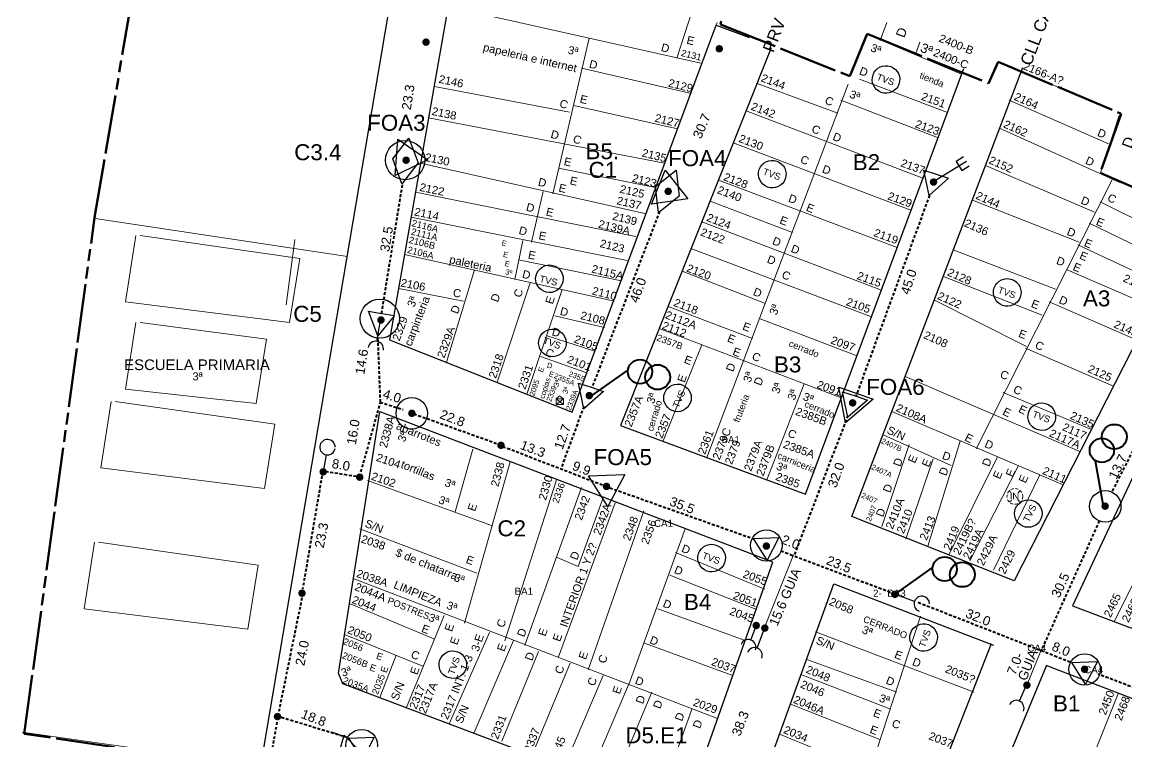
# Model space of a CAD drawing. Header units: millimetres. Extents: x -3867 to -351, y 1591 to 3666.
# Drawn here: x -1734.6 to -1547.1, y 1903.2 to 2025.4 of the extents above; entities that cross this region are included whole.
import ezdxf

# ---------------------------------------------------------------- set-up
doc = ezdxf.new("R2010")
doc.units = ezdxf.units.MM
doc.linetypes.add('TLSIGC_002', pattern=[0.8, 0.5, -0.3])
doc.linetypes.add('TLSIGC_007', pattern=[28, 10, -1, 10, -1, 2, -1, 2, -1])
for name, color, linetype, lineweight in [('CABLE EXISTENTE AEREO SECUNDARIO', 82, 'TLSIGC_002', 40), ('CAJA DE EMPALMES EXISTENTE SECUNDARIO', 82, 'Continuous', 30), ('CLASIFICACION TIPO COMERCIAL TERCERA', 5, 'Continuous', 9), ('CLASIFICACION TIPO RESIDENCIAL C', 156, 'Continuous', 9), ('CLASIFICACION TIPO RESIDENCIAL D', 5, 'Continuous', 9), ('CLASIFICACION TIPO RESIDENCIAL E', 156, 'Continuous', 9), ('CONEXION A TIERRA  DE TERMINAL EXISTENTE', 82, 'Continuous', 30), ('DATOS DE CARATULA', 160, 'Continuous', 5), ('DETALLES DE EDIFICIOS', 160, 'Continuous', 5), ('DISTRITO', 42, 'TLSIGC_007', 60), ('GAZAS EXISTENTES', 92, 'Continuous', 50), ('GUIAS EXISTENTES SECUNDARIA', 82, 'Continuous', 20), ('LINEAS TELEFONICAS DE OTRAS OPERTELS', 160, 'TLSIGC_002', 15), ('LOTIFICACION 2003', 252, 'Continuous', 15), ('MARCOS CONSTRUCCION', 7, 'Continuous', 30), ('MEDIDAS ENTRE POSTES', 82, 'Continuous', 5), ('NOMBRE DE CALLES', 92, 'TLSIGC_017', 5), ('NUMEROS OFICIALES', 3, 'Continuous', 5), ('PLANIMETRIA 2003', 251, 'Continuous', 30), ('POSTES EXISTENTES SECUNDARIOS', 82, 'Continuous', 30), ('REGISTRO AUXILIAR CENTRAL', 253, 'Continuous', 9), ('RETENIDAS CON ANCLA EXISTENTESSECUNDARIAS', 82, 'Continuous', 30), ('TERMINAL EXISTENTE EN POSTE', 82, 'Continuous', 30)]:
    doc.layers.add(name, color=color, linetype=linetype, lineweight=lineweight)
doc.styles.get("Standard").update_dxf_attribs({"font": 'arial.ttf'})
doc.linetypes.add('TLSIGC_017', pattern='A,0.5,["=",Standard,S=1.6,R=0,X=-0.2,Y=-0.8],0.5', length=1)

# ---------------------------------------------------------------- blocks, each defined once
blk = doc.blocks.new('GAZA')
at = {"layer": 'GAZAS EXISTENTES', "lineweight": 40, "ltscale": 8}
blk.add_lwpolyline([(-1606.92, 1765.49), (-1601.26, 1770.35)], dxfattribs=at)
for centre, radius in [((-1599.13, 1770.35), 2.06), ((-1596.06, 1769.7), 2.11)]:
    blk.add_circle(centre, radius, dxfattribs=at)

msp = doc.modelspace()

# ---------------------------------------------------------------- hatches: boundary and pattern name
at = {"layer": 'POSTES EXISTENTES SECUNDARIOS'}
h = msp.add_hatch(color=256, dxfattribs=at)
edge = h.paths.add_edge_path()
edge.add_arc((-1666.05, 2022.03), 0.638, 0, 360)
h = msp.add_hatch(color=256, dxfattribs=at)
edge = h.paths.add_edge_path()
edge.add_arc((-1616.29, 2020.91), 0.638, 0, 360)
h = msp.add_hatch(color=256, dxfattribs=at)
edge = h.paths.add_edge_path()
edge.add_arc((-1669.43, 2001.99), 0.638, 0, 360)
h = msp.add_hatch(color=256, dxfattribs=at)
edge = h.paths.add_edge_path()
edge.add_arc((-1579.93, 1998.28), 0.638, 0, 360)
h = msp.add_hatch(color=256, dxfattribs=at)
edge = h.paths.add_edge_path()
edge.add_arc((-1624.96, 1996.7), 0.638, 0, 360)
h = msp.add_hatch(color=256, dxfattribs=at)
edge = h.paths.add_edge_path()
edge.add_arc((-1673.7, 1974.86), 0.638, 0, 360)
h = msp.add_hatch(color=256, dxfattribs=at)
edge = h.paths.add_edge_path()
edge.add_arc((-1638.35, 1962.03), 0.638, 0, 360)
h = msp.add_hatch(color=256, dxfattribs=at)
edge = h.paths.add_edge_path()
edge.add_arc((-1593.66, 1960.79), 0.638, 0, 360)
h = msp.add_hatch(color=256, dxfattribs=at)
edge = h.paths.add_edge_path()
edge.add_arc((-1668.46, 1959.02), 0.638, 0, 360)
h = msp.add_hatch(color=256, dxfattribs=at)
edge = h.paths.add_edge_path()
edge.add_arc((-1653.33, 1953.59), 0.638, 0, 360)
h = msp.add_hatch(color=256, dxfattribs=at)
edge = h.paths.add_edge_path()
edge.add_arc((-1683.5, 1949.08), 0.638, 0, 360)
h = msp.add_hatch(color=256, dxfattribs=at)
edge = h.paths.add_edge_path()
edge.add_arc((-1677.31, 1948.18), 0.638, 0, 360)
h = msp.add_hatch(color=256, dxfattribs=at)
edge = h.paths.add_edge_path()
edge.add_arc((-1635.43, 1946.61), 0.638, 0, 360)
h = msp.add_hatch(color=256, dxfattribs=at)
edge = h.paths.add_edge_path()
edge.add_arc((-1550.81, 1943.26), 0.638, 0, 360)
h = msp.add_hatch(color=256, dxfattribs=at)
edge = h.paths.add_edge_path()
edge.add_arc((-1608.3, 1936.48), 0.638, 0, 360)
h = msp.add_hatch(color=256, dxfattribs=at)
edge = h.paths.add_edge_path()
edge.add_arc((-1687.1, 1928.48), 0.638, 0, 360)
h = msp.add_hatch(color=256, dxfattribs=at)
edge = h.paths.add_edge_path()
edge.add_arc((-1586.49, 1928.29), 0.638, 0, 360)
h = msp.add_hatch(color=256, dxfattribs=at)
edge = h.paths.add_edge_path()
edge.add_arc((-1610.02, 1923), 0.638, 0, 360)
h = msp.add_hatch(color=256, dxfattribs=at)
edge = h.paths.add_edge_path()
edge.add_arc((-1608.56, 1922.55), 0.638, 0, 360)
h = msp.add_hatch(color=256, dxfattribs=at)
edge = h.paths.add_edge_path()
edge.add_arc((-1554.3, 1915.57), 0.638, 0, 360)
h = msp.add_hatch(color=256, dxfattribs=at)
edge = h.paths.add_edge_path()
edge.add_arc((-1564.09, 1912.87), 0.638, 0, 360)
h = msp.add_hatch(color=256, dxfattribs=at)
edge = h.paths.add_edge_path()
edge.add_arc((-1691.26, 1907.54), 0.638, 0, 360)

# ---------------------------------------------------------------- linework, layer by layer
at = {"layer": 'CABLE EXISTENTE AEREO SECUNDARIO'}
for p, q in [((-1673.59, 1975.98), (-1669.99, 1998.16)), ((-1580.62, 1996.02), (-1593.11, 1961.91)), ((-1626.43, 1993.32), (-1637.91, 1963.38)), ((-1549.54, 1945.81), (-1536.04, 1972.61)), ((-1673.88, 1960.9), (-1669.92, 1959.65)), ((-1668.87, 1959.2), (-1653.79, 1953.81)), ((-1639.27, 1960.22), (-1643.2, 1949.53)), ((-1594.47, 1958.65), (-1603.58, 1934.9)), ((-1636.12, 1946.82), (-1652.77, 1953.24)), ((-1683.73, 1948.4), (-1687, 1929.15)), ((-1677.88, 1948.29), (-1682.94, 1949.08)), ((-1634.88, 1946.38), (-1610.46, 1937.71)), ((-1551.8, 1940.75), (-1561.7, 1918.68)), ((-1605.83, 1935.68), (-1603.58, 1934.78)), ((-1603.48, 1934.78), (-1587.04, 1928.59)), ((-1687.12, 1927.69), (-1691.05, 1908.33)), ((-1556.74, 1916.77), (-1582.67, 1926.93)), ((-1530.07, 1906.41), (-1552.02, 1914.75)), ((-1695.86, 1880.9), (-1691.28, 1906.75)), ((-1690.61, 1907.42), (-1679.45, 1904.04))]:
    msp.add_line(p, q, dxfattribs=at)
msp.add_lwpolyline([(-1677.09, 1949.08), (-1673.78, 1960.9), (-1674.21, 1971.92)], dxfattribs=at)
at = {"layer": 'CAJA DE EMPALMES EXISTENTE SECUNDARIO'}
for centre, radius in [((-1669.59, 2002.01), 3.33), ((-1673.9, 1975.09), 3.33), ((-1668.47, 1959.02), 2.67), ((-1550.79, 1943.22), 2.67), ((-1608.31, 1936.58), 2.67), ((-1554.28, 1915.53), 2.67), ((-1676.98, 1902.69), 2.67)]:
    msp.add_circle(centre, radius, dxfattribs=at)
at = {"layer": 'CONEXION A TIERRA  DE TERMINAL EXISTENTE'}
msp.add_line((-1574.36, 2001.79), (-1580.07, 1998.27), dxfattribs=at)
msp.add_lwpolyline([(-1574.83, 2002.56), (-1576.09, 2001.78), (-1575.13, 2000.23), (-1573.88, 2001.01)], dxfattribs=at)
at = {"layer": 'DISTRITO'}
for points in [[(-1715.53, 1795.05), (-1712.14, 1822.82), (-1711.47, 1826.61), (-1724.87, 1855.19), (-1718.91, 1902.33), (-1734.22, 1904.63), (-1722.3, 1992.28), (-1712.28, 2051.06), (-1711.87, 2053.78), (-1664.73, 2044.97), (-1664.73, 2044.97)], [(-1615.97, 2025.59), (-1616.11, 2025.05), (-1594.16, 2016.25), (-1591.17, 2023.43), (-1570.59, 2015.03), (-1568.97, 2018.7), (-1548.1, 2009.89), (-1551.63, 1999.86), (-1540.52, 1994.99)]]:
    msp.add_lwpolyline(points, dxfattribs=at)
at = {"layer": 'GUIAS EXISTENTES SECUNDARIA'}
for p, q in [((-1608.71, 1922.4), (-1603.72, 1935)), ((-1561.7, 1918.68), (-1564.18, 1912.72))]:
    msp.add_line(p, q, dxfattribs=at)
at = {"layer": 'LINEAS TELEFONICAS DE OTRAS OPERTELS'}
for p, q in [((-1567.02, 1945.96), (-1566.77, 1945.48)), ((-1567.02, 1943.97), (-1566.71, 1944.29)), ((-1565.36, 1943.97), (-1565.61, 1944.39)), ((-1565.3, 1945.85), (-1565.57, 1945.54))]:
    msp.add_line(p, q, dxfattribs=at)
msp.add_circle((-1566.13, 1944.91), 1.34, dxfattribs=at)
at = {"layer": 'LOTIFICACION 2003'}
for p, q in [((-1662.11, 2028.05), (-1619.43, 2018.47)), ((-1623.52, 2019.33), (-1620.88, 2027.36)), ((-1616.83, 2024.92), (-1616.66, 2025.37)), ((-1588.99, 2022.34), (-1587.83, 2025.37)), ((-1638.35, 2022.72), (-1644.56, 1996.3)), ((-1589.37, 2022.58), (-1575.2, 2016.6)), ((-1582.99, 2019.93), (-1582.23, 2022.02)), ((-1639.65, 2017.64), (-1621.3, 2013.37)), ((-1577.56, 2010.09), (-1592.52, 2015.75)), ((-1553.55, 2012.12), (-1565.03, 2017.12)), ((-1664.62, 2014.51), (-1641.71, 2010.13)), ((-1618.43, 1951.54), (-1594.42, 2014.91)), ((-1609.87, 2015.04), (-1596.18, 2009.96)), ((-1558.26, 2014.26), (-1558.2, 2014.44)), ((-1595.67, 2012.17), (-1579.26, 2005.82)), ((-1550.25, 2004.75), (-1567.11, 2012.18)), ((-1554.17, 2012.39), (-1554.16, 2012.42)), ((-1640.96, 2011.26), (-1623.37, 2007.31)), ((-1611.75, 2010.37), (-1581.74, 1998.95)), ((-1665.64, 2009.19), (-1625.57, 2001.5)), ((-1551.68, 1999.68), (-1548.45, 2009.57)), ((-1548.23, 1998.17), (-1568.72, 2007.45)), ((-1613.91, 2004.94), (-1583.76, 1993.52)), ((-1667.01, 2001.5), (-1628.91, 1992.96)), ((-1643.59, 2000.66), (-1627.13, 1997.34)), ((-1552.64, 1993.17), (-1571.09, 2001.11)), ((-1616.41, 1998.6), (-1586.13, 1987.19)), ((-1572.69, 1952.98), (-1549.6, 1998.64)), ((-1646.2, 1996.7), (-1648.17, 1988.07)), ((-1667.86, 1996.59), (-1630.46, 1989.01)), ((-1617.84, 1995.02), (-1603.86, 1989.72)), ((-1555.21, 1988.09), (-1573.32, 1995.19)), ((-1551.66, 1994.91), (-1537.18, 1987.67)), ((-1722.19, 1992.12), (-1679.4, 1985.66)), ((-1631.92, 1984.95), (-1668.56, 1992.34)), ((-1619.27, 1991.5), (-1588.77, 1979.95)), ((-1553.54, 1991.29), (-1538.92, 1984.26)), ((-1689.79, 1977.44), (-1688.33, 1988.51)), ((-1649.62, 1988.37), (-1650.98, 1981.72)), ((-1555.42, 1987.6), (-1540.73, 1980.71)), ((-1669.71, 1985.99), (-1634.11, 1978.07)), ((-1620.96, 1986.95), (-1590.46, 1975.39)), ((-1559.25, 1980.09), (-1576.59, 1986.77)), ((-1632.86, 1981.51), (-1650.35, 1985.05)), ((-1662.57, 1967.69), (-1657.85, 1983.39)), ((-1622.61, 1983.15), (-1608.42, 1977.69)), ((-1561.48, 1975.7), (-1578.26, 1982.24)), ((-1557.23, 1983.36), (-1542.61, 1977.02)), ((-1659.72, 1978.07), (-1670.69, 1980.22)), ((-1654, 1964.33), (-1648.38, 1981.19)), ((-1642.96, 1980.05), (-1648.93, 1962.26)), ((-1564.18, 1970.39), (-1579.86, 1978.28)), ((-1624.98, 1977.16), (-1610.63, 1971.72)), ((-1560.3, 1977.93), (-1545.4, 1971.45)), ((-1635.78, 1973.6), (-1644.2, 1975.57)), ((-1609.36, 1975.08), (-1593.06, 1968.84)), ((-1626.51, 1973.4), (-1595.6, 1961.64)), ((-1645.51, 1972.18), (-1637.55, 1969.64)), ((-1625.81, 1954.33), (-1619.27, 1970.62)), ((-1646.6, 1968.66), (-1638.79, 1965.9)), ((-1564.33, 1970.06), (-1549.37, 1963.65)), ((-1555.08, 1952.51), (-1584.73, 1965.26)), ((-1608.2, 1947.71), (-1601.86, 1964)), ((-1568.09, 1962.54), (-1553.13, 1956.27)), ((-1557.93, 1946.88), (-1587.03, 1959.34)), ((-1588.71, 1939.8), (-1584.04, 1953.7)), ((-1576.95, 1950.17), (-1588.49, 1955.37)), ((-1575.43, 1954.28), (-1580.88, 1936.44)), ((-1661.13, 1942.28), (-1658.13, 1952.95)), ((-1659.51, 1923.41), (-1651.78, 1950.77)), ((-1584.66, 1937.69), (-1579.97, 1951.32)), ((-1577.32, 1935), (-1569.07, 1951.61)), ((-1573.8, 1933.96), (-1565.52, 1950.15)), ((-1569.77, 1932.4), (-1561.9, 1948.55)), ((-1654.77, 1939.91), (-1675.96, 1947.62)), ((-1652.66, 1920.42), (-1643.94, 1947.75)), ((-1649.29, 1919.64), (-1639.65, 1946.45)), ((-1538.8, 1944.63), (-1549.3, 1923.69)), ((-1643.56, 1917.69), (-1633.93, 1943.85)), ((-1638.55, 1915.48), (-1629.08, 1942.49)), ((-1677.27, 1939.42), (-1657.44, 1931.87)), ((-1631.64, 1912.96), (-1622.08, 1939.42)), ((-1623.7, 1935.37), (-1608.55, 1929.14)), ((-1610.11, 1925.76), (-1624.69, 1931.55)), ((-1616.62, 1907.19), (-1678.43, 1930.96)), ((-1678.95, 1926.67), (-1664.74, 1920.71)), ((-1626.72, 1925.8), (-1611.89, 1920.44)), ((-1662.95, 1924.71), (-1669.42, 1908.98)), ((-1596.57, 1880.47), (-1582.13, 1924.58)), ((-1655.26, 1921.81), (-1662.15, 1906.29)), ((-1573.02, 1911.7), (-1599.94, 1921.94)), ((-1666.59, 1916.12), (-1679.87, 1921.46)), ((-1651.21, 1920.45), (-1657.9, 1904.86)), ((-1614.15, 1914.59), (-1628.98, 1920.02)), ((-1646.98, 1918.61), (-1653.19, 1903.37)), ((-1671.1, 1917.94), (-1673.89, 1910.79)), ((-1648.02, 1901.06), (-1641.62, 1916.59)), ((-1586.17, 1911.7), (-1601.45, 1917.24)), ((-1635.98, 1914.5), (-1642.66, 1898.91)), ((-1587.33, 1908.84), (-1602.43, 1914.7)), ((-1631.68, 1912.94), (-1638.37, 1897.34)), ((-1627.71, 1911.67), (-1634.32, 1896.07)), ((-1548.55, 1911.57), (-1565.86, 1868.49)), ((-1620.94, 1908.79), (-1626.65, 1892.92)), ((-1589.03, 1903.64), (-1604.32, 1909.69)), ((-1693.81, 1899.12), (-1734.6, 1904.9)), ((-1580.18, 1894), (-1606.08, 1904.54))]:
    msp.add_line(p, q, dxfattribs=at)
for points in [[(-1714.58, 1989.18), (-1687.49, 1985.31), (-1689.25, 1974.41), (-1717.03, 1977.92), (-1715.28, 1989.18)], [(-1714.58, 1974.41), (-1693.11, 1971.59), (-1694.87, 1960.69), (-1717.03, 1963.14), (-1715.28, 1974.41)], [(-1643.97, 1960.5), (-1642.74, 1960.49), (-1642.74, 1961.47), (-1643.98, 1960.49), (-1643.98, 1961.47), (-1642.74, 1961.48), (-1643.38, 1962.01), (-1643.98, 1961.47), (-1642.74, 1960.49)], [(-1718.8, 1961.04), (-1691.71, 1957.16), (-1693.47, 1946.27), (-1721.26, 1949.78), (-1719.5, 1961.04)], [(-1635.96, 1944.83), (-1640.24, 1932.99), (-1643.8, 1934.53)], [(-1721.62, 1937.12), (-1694.52, 1933.24), (-1696.28, 1922.35), (-1724.07, 1925.85), (-1722.31, 1937.12)]]:
    msp.add_lwpolyline(points, dxfattribs=at)
at = {"layer": 'MARCOS CONSTRUCCION'}
for centre, major_axis in [((-1588, 2015.7), (2.2, -0.8)), ((-1607.3, 1999.63), (2.2, -0.8)), ((-1645.11, 1981.86), (2.28, -0.53)), ((-1567.42, 1979.55), (2.2, -0.8)), ((-1644.61, 1970.97), (2.2, -0.8)), ((-1623.38, 1961.64), (0.88, 2.17)), ((-1561.57, 1958.45), (2.2, -0.8)), ((-1563.85, 1942), (0.91, 2.15)), ((-1617.59, 1934.44), (2.2, -0.8)), ((-1581.61, 1920.96), (0.8, 2.2)), ((-1661.51, 1916.35), (0.8, 2.2))]:
    msp.add_ellipse(centre, major_axis=major_axis, ratio=1, dxfattribs=at)
at = {"layer": 'PLANIMETRIA 2003'}
msp.add_line((-1694.1, 1899.2), (-1669.12, 2046.25), dxfattribs=at)
for points in [[(-1657.42, 2055.9), (-1672.25, 1971.52), (-1641.27, 1959.2), (-1616.83, 2024.92), (-1611.24, 2022.82)], [(-1607.49, 2021.06), (-1633.05, 1956.97), (-1601.65, 1945.27), (-1574.81, 2017.56)], [(-1530.68, 2000.35), (-1566.25, 1930.57), (-1593.79, 1941.51), (-1564.79, 2017.74)], [(-1491.86, 2003.9), (-1519.92, 1943.46), (-1544.26, 1952.18), (-1556.33, 1926.34), (-1484.13, 1899.08)], [(-1607.24, 1933.7), (-1622.26, 1891.18), (-1680.19, 1913.11), (-1680.88, 1914.92), (-1673.88, 1959.33), (-1607.24, 1933.83)], [(-1570.15, 1919.9), (-1587.08, 1876.69), (-1612.33, 1887.11), (-1596.84, 1930.05), (-1569.77, 1919.64)], [(-1560.79, 1916.12), (-1578.54, 1873.42), (-1545.68, 1860.96), (-1511.91, 1848.08), (-1480.49, 1836.35)], [(-1480.36, 1836.61), (-1476.33, 1845.33), (-1473.85, 1851.45), (-1474.5, 1856.26), (-1477.23, 1857.82), (-1476.46, 1860.3), (-1477.49, 1860.69), (-1475.41, 1864.2), (-1479.71, 1866.94), (-1478.02, 1870.7), (-1476.84, 1869.8), (-1477.18, 1883.99), (-1560.79, 1916.22)]]:
    msp.add_lwpolyline(points, dxfattribs=at)
at = {"layer": 'RETENIDAS CON ANCLA EXISTENTESSECUNDARIAS'}
for p, q in [((-1674.38, 1971.24), (-1673.85, 1974.44)), ((-1683, 1951.99), (-1683.57, 1948.8)), ((-1583.15, 1927.09), (-1586.2, 1928.19)), ((-1610.93, 1920.53), (-1609.8, 1923.57)), ((-1609.85, 1919.16), (-1608.72, 1922.2)), ((-1565.35, 1910.19), (-1564.03, 1913.14)), ((-1682.11, 1904.95), (-1679.08, 1903.81))]:
    msp.add_line(p, q, dxfattribs=at)
for centre, start, end in [((-1674.58, 1969.95), 350, 170), ((-1682.78, 1953.27), 0, 349), ((-1581.92, 1926.65), 0, 249), ((-1611.38, 1919.31), 339, 159), ((-1610.3, 1917.93), 339, 159), ((-1565.88, 1908.99), 335, 155), ((-1683.34, 1905.4), 0, 0)]:
    msp.add_arc(centre, 1.31, start, end, dxfattribs=at)
at = {"layer": 'TERMINAL EXISTENTE EN POSTE'}
for points in [[(-1668.95, 2005.75), (-1667.41, 2001.55), (-1670.15, 1998), (-1671.7, 2002.21), (-1668.95, 2005.75), (-1668.95, 2005.75)], [(-1665.73, 2002.08), (-1671.3, 1999.4), (-1670.86, 2005.56), (-1665.73, 2002.08)], [(-1621.65, 1995.42), (-1627.77, 1994.54), (-1625.48, 2000.28), (-1623.56, 1997.85), (-1621.65, 1995.42)], [(-1623.58, 2000.32), (-1623.08, 1995.87), (-1626.58, 1993.08), (-1627.09, 1997.54), (-1623.58, 2000.32), (-1623.58, 2000.32)], [(-1577.37, 1998.92), (-1580.69, 1995.99), (-1581.58, 2000.32), (-1579.47, 1999.62), (-1577.37, 1998.92)], [(-1671.42, 1975.61), (-1674.25, 1972.2), (-1675.79, 1976.35), (-1673.6, 1975.98), (-1671.42, 1975.61)], [(-1635.96, 1962.74), (-1639.28, 1959.8), (-1640.16, 1964.14), (-1638.05, 1963.44), (-1635.96, 1962.74)], [(-1590.16, 1961.4), (-1594.86, 1957.39), (-1596, 1963.46), (-1593.07, 1962.43), (-1590.16, 1961.4)], [(-1591.15, 1961.27), (-1594.47, 1958.34), (-1595.36, 1962.68), (-1593.25, 1961.98), (-1591.15, 1961.27)], [(-1632.32, 1948.64), (-1635.22, 1943.18), (-1638.51, 1948.41), (-1635.41, 1948.53), (-1632.32, 1948.64)], [(-1610.5, 1937.77), (-1606.17, 1937.94), (-1608.19, 1934.1), (-1609.35, 1935.94), (-1610.5, 1937.77)], [(-1556.47, 1916.72), (-1552.13, 1916.89), (-1554.15, 1913.05), (-1555.31, 1914.89), (-1556.47, 1916.72)], [(-1681.12, 1900.2), (-1679.97, 1904.38), (-1676.92, 1901.3), (-1679.03, 1900.75), (-1681.12, 1900.2)], [(-1679.17, 1903.89), (-1674.84, 1904.05), (-1676.86, 1900.21), (-1678.02, 1902.06), (-1679.17, 1903.89)]]:
    msp.add_lwpolyline(points, dxfattribs=at)

# ---------------------------------------------------------------- block references
at = {"layer": 'GAZAS EXISTENTES', "lineweight": 40, "ltscale": 8}
for p, rotation in [((-200.74, 55.77), 354.7071112986301), ((786.22, 2429.18), 59.42938906307821), ((-149.04, 22.26), 354.7071112986301)]:
    msp.add_blockref('GAZA', p, dxfattribs=dict(at, rotation=rotation))

# ---------------------------------------------------------------- texts
at = {"layer": 'CLASIFICACION TIPO COMERCIAL TERCERA'}
for height, rotation, p in [(1.358, 347, (-1642.08, 2020.1)), (1.358, 339, (-1590.75, 2020.56)), (1.584, 338, (-1582.32, 2020.48)), (1.358, 339, (-1594.32, 2012.68)), (0.905, 346, (-1652.66, 1982.63)), (1.358, 70, (-1668.05, 1976.92)), (1.358, 71, (-1606.56, 1975.59)), (1.358, 71, (-1611, 1964.15)), (0.905, 72, (-1643.6, 1963.43)), (0.905, 72, (-1642.08, 1962.23)), (1.358, 71, (-1606.17, 1962.25)), (1.358, 71, (-1603.48, 1961.13)), (1.358, 71, (-1627.41, 1960.52)), (1.358, 339, (-1602.22, 1961.34)), (1.358, 70, (-1669.66, 1954.03)), (1.358, 339, (-1606.74, 1949.53)), (1.358, 341, (-1663.01, 1946.71)), (1.358, 341, (-1664.04, 1943.79)), (1.358, 341, (-1661.44, 1930.61)), (1.358, 341, (-1662.68, 1925.88)), (1.358, 341, (-1665.77, 1923.83)), (1.358, 339, (-1592.2, 1921.76)), (1.358, 19, (-1680.2, 1914.27)), (1.358, 341, (-1589.28, 1910.13))]:
    msp.add_text('3ª', height=height, rotation=rotation, dxfattribs=at).set_placement(p)
msp.add_text('3ª', height=1.358, dxfattribs=at).set_placement((-1705.7, 1964.61))
at = {"layer": 'CLASIFICACION TIPO RESIDENCIAL C'}
for rotation, p in [(341, (-1643.54, 2011.1)), (337, (-1598.51, 2011.67)), (337, (-1641.29, 2005.14)), (337, (-1600.77, 2006.82)), (337, (-1602.68, 2001.65)), (337, (-1550.55, 1995.12)), (337, (-1605.83, 1982.07)), (349, (-1661.59, 1978.89)), (72, (-1649.96, 1978.57)), (337, (-1562.83, 1970.13)), (343, (-1645.91, 1968.78)), (337, (-1610.89, 1968.22)), (337, (-1568.79, 1965.17)), (337, (-1566.54, 1962.59)), (337, (-1604.82, 1955.16)), (70, (-1652.88, 1922.51)), (340, (-1668.75, 1917.56)), (70, (-1635.65, 1916.44)), (70, (-1642.99, 1914.63)), (70, (-1637.46, 1912.61)), (340, (-1587.15, 1905.85))]:
    msp.add_text('C', height=1.36, rotation=rotation, dxfattribs=at).set_placement(p)
at = {"layer": 'CLASIFICACION TIPO RESIDENCIAL D'}
for height, rotation, p in [(1.58, 70, (-1584.9, 2022.66)), (1.36, 345, (-1626.28, 2020.57)), (1.36, 345, (-1638.48, 2017.75)), (1.36, 339, (-1592.66, 2016.62)), (1.36, 345, (-1645.01, 2005.82)), (1.36, 339, (-1597.17, 2005.48)), (1.36, 339, (-1552.25, 2006.15)), (1.81, 70, (-1546.34, 2003.84)), (1.36, 338, (-1554.28, 2001.43)), (1.36, 339, (-1598.96, 1999.97)), (1.36, 346, (-1647.14, 1997.71)), (1.36, 339, (-1604.7, 1995.01)), (1.36, 338, (-1555.06, 1994.67)), (1.36, 346, (-1649.17, 1993.44)), (1.36, 346, (-1650.41, 1989.49)), (1.36, 338, (-1557.43, 1989.38)), (1.36, 339, (-1607.41, 1987.77)), (1.36, 339, (-1604.25, 1986.46)), (1.36, 339, (-1608.31, 1984.65)), (1.36, 340, (-1559.22, 1984.42)), (1.36, 346, (-1649.84, 1982.07)), (1.36, 339, (-1610.66, 1979.13)), (1.36, 70, (-1653.87, 1977.78)), (1.36, 337, (-1558.78, 1977.79)), (1.36, 70, (-1660.67, 1975.78)), (1.36, 346, (-1643.43, 1975.76)), (1.36, 346, (-1644.79, 1972.27)), (0.905, 343, (-1645.62, 1966.82)), (1.36, 70, (-1613.94, 1965.96)), (1.36, 70, (-1609.21, 1963.6)), (1.36, 337, (-1571.39, 1953.35)), (1.36, 340, (-1578.6, 1951.33)), (1.36, 70, (-1585.56, 1949.85)), (1.36, 70, (-1577.8, 1948.29)), (1.36, 70, (-1570.48, 1949.86)), (1.36, 70, (-1587.3, 1945.43)), (1.36, 70, (-1588.49, 1941.31)), (1.36, 338, (-1622.83, 1935.57)), (1.36, 70, (-1640.4, 1933.99)), (1.36, 338, (-1624.07, 1931.96)), (1.36, 338, (-1625.99, 1926.23)), (1.36, 70, (-1649.39, 1920.93)), (1.36, 338, (-1628.23, 1920.03)), (1.36, 70, (-1648.05, 1916.89)), (1.36, 339, (-1583.66, 1916.32)), (1.36, 338, (-1630.71, 1913.17)), (1.36, 338, (-1588.15, 1913.17)), (1.36, 70, (-1629.25, 1909.56)), (1.36, 70, (-1626.31, 1908.74)), (1.36, 70, (-1622.61, 1906.64)), (1.36, 70, (-1619.57, 1905.39))]:
    msp.add_text('D', height=height, rotation=rotation, dxfattribs=at).set_placement(p)
at = {"layer": 'CLASIFICACION TIPO RESIDENCIAL E'}
for s, height, rotation, p in [('E', 1.36, 347, (-1621.93, 2021.79)), ('E', 1.36, 347, (-1640.05, 2011.78)), ('E', 1.36, 347, (-1642.76, 2001.19)), ('E', 1.36, 347, (-1641.75, 1997.93)), ('E', 1.36, 347, (-1643.65, 1996.7)), ('E', 1.36, 347, (-1645.8, 1992.64)), ('E', 1.36, 339, (-1601.67, 1993.44)), ('E', 1.36, 339, (-1606.17, 1991.3)), ('E', 1.36, 337, (-1552.48, 1991.07)), ('E', 1.36, 349, (-1647.03, 1988.59)), ('E', 0.905, 346, (-1653.32, 1987.57)), ('E', 1.36, 337, (-1554.51, 1987.47)), ('E', 0.905, 346, (-1653.06, 1985.62)), ('E', 1.36, 349, (-1648.83, 1985.33)), ('E', 1.36, 337, (-1555.29, 1985.33)), ('E', 0.905, 346, (-1652.79, 1984.06)), ('E', 1.36, 337, (-1556.41, 1983.41)), ('E', 1.36, 73, (-1644.55, 1977.44)), ('E', 1.36, 339, (-1563.5, 1977.11)), ('E', 1.36, 339, (-1612.47, 1973.28)), ('E', 1.36, 339, (-1615.06, 1971.26)), ('E', 1.36, 339, (-1565.64, 1972.04)), ('E', 1.36, 339, (-1622.39, 1967.65)), ('E', 1.36, 339, (-1614.15, 1969)), ('E', 0.905, 69, (-1646.26, 1965.88)), ('E', 0.905, 340, (-1645.3, 1965.36)), ('E', 1.36, 72, (-1622.16, 1964.15)), ('E', 1.36, 333, (-1568.35, 1958.87)), ('E', 1.36, 333, (-1565.65, 1959.32)), ('E', 1.36, 333, (-1574.77, 1954.48)), ('E', 1.36, 67, (-1583.09, 1950.43)), ('E', 1.36, 67, (-1580.74, 1949.76)), ('E', 1.36, 67, (-1568.67, 1947.73)), ('E', 1.36, 67, (-1566.49, 1948.08)), ('E', 1.36, 67, (-1564.3, 1947.05)), ('E', 1.36, 72, (-1657.74, 1942.27)), ('E', 1.36, 340, (-1659.41, 1933.66)), ('E', 1.36, 340, (-1666.95, 1921.95)), ('E', 1.36, 71, (-1661.67, 1921.84)), ('E', 1.36, 71, (-1645.8, 1921.05)), ('E', 1.36, 71, (-1660.77, 1919.59)), ('3-E', 1.358, 71, (-1657.16, 1918.46)), ('E', 1.36, 71, (-1652.77, 1918.46)), ('E', 1.36, 71, (-1643.32, 1920.15)), ('E', 1.13, 340, (-1674.62, 1917.4)), ('E', 1.36, 71, (-1638.93, 1917.11)), ('E', 1.36, 339, (-1586.7, 1917.56)), ('E', 1.13, 340, (-1675.75, 1915.44)), ('E', 1.13, 73, (-1672.74, 1914.87)), ('E', 1.36, 71, (-1667.53, 1914.51)), ('E', 1.36, 71, (-1633.19, 1911.25)), ('E', 1.36, 339, (-1590.3, 1907.65)), ('E', 1.36, 339, (-1590.87, 1904.83))]:
    msp.add_text(s, height=height, rotation=rotation, dxfattribs=at).set_placement(p)
at = {"layer": 'DATOS DE CARATULA'}
for s, p in [('BA1', (-1615.92, 1953.96)), ('CA1', (-1627.37, 1939.75)), ('BA1', (-1651.03, 1928.22)), ('2-  BA3', (-1590.19, 1927.89)), ('CA4', (-1564.02, 1918.57)), ('CA4', (-1554.37, 1914.89))]:
    msp.add_text(s, height=1.188, dxfattribs=at).set_placement(p)
at = {"layer": 'DETALLES DE EDIFICIOS'}
for s, height, rotation, p in [('papeleria e internet', 1.3576, 347, (-1656.47, 2020.57)), ('tienda', 1.131, 338, (-1582.42, 2015.95)), ('paleteria', 1.358, 348, (-1662.19, 1984.54)), ('carpinteria', 1.3576, 69, (-1668.55, 1970.3)), ('cerrado', 1.131, 338, (-1604.61, 1970.46)), ('cerrado', 1.131, 73, (-1627.55, 1955.89)), ('fruteria', 1.131, 69.4133, (-1612.89, 1957.37)), ('cerrado', 1.131, 338, (-1601.94, 1960.17)), ('abarrotes', 1.358, 338, (-1671.25, 1956.37)), ('carniceria', 1.131, 338, (-1606.53, 1951.41)), ('tortillas', 1.358, 338, (-1670.46, 1949.82)), ('$ de chatarra', 1.3576, 338, (-1671.38, 1934.86)), ('LIMPIEZA', 1.358, 338, (-1671.68, 1929.4)), ('POSTRES', 1.131, 338, (-1672.72, 1926.8)), ('CERRADO', 1.131, 338, (-1591.99, 1923.65))]:
    msp.add_text(s, height=height, rotation=rotation, dxfattribs=at).set_placement(p)
at = {"layer": 'LINEAS TELEFONICAS DE OTRAS OPERTELS'}
msp.add_text('IN', height=1.131, dxfattribs=at).set_placement((-1566.99, 1944.39))
at = {"layer": 'MARCOS CONSTRUCCION'}
for rotation, p in [(340, (-1589.7, 2015.67)), (340, (-1609, 1999.61)), (347, (-1646.88, 1981.35)), (340, (-1569.12, 1979.52)), (340, (-1646.31, 1970.94)), (67, (-1623.2, 1959.82)), (340, (-1563.27, 1958.42)), (64, (-1563.77, 1940.42)), (340, (-1619.29, 1934.41)), (70, (-1581.4, 1919.15)), (70, (-1661.31, 1914.54))]:
    msp.add_text('TVS', height=1.131, rotation=rotation, dxfattribs=at).set_placement(p)
at = {"layer": 'MEDIDAS ENTRE POSTES'}
for s, rotation, p in [('23.3', 81, (-1668.65, 2010.43)), ('30.7', 67, (-1619.39, 2005.5)), ('32.5', 81, (-1672.31, 1986.36)), ('46.0', 70, (-1630.1, 1977.64)), ('45.0', 72, (-1584.07, 1979.05)), ('14.6', 81, (-1676.53, 1965.53)), ('4.0', 343, (-1673.52, 1961.64)), ('22.8', 339, (-1663.86, 1958.23)), ('16.0', 81, (-1677.97, 1953.6)), ('12.7', 70, (-1642.89, 1952.74)), ('13.3', 339, (-1650.21, 1953.02)), ('13.7', 64, (-1548.89, 1947.67)), ('8.0', 350, (-1682.14, 1949.76)), ('9.9', 339, (-1641.37, 1949.5)), ('32.0', 70, (-1596.45, 1946.26)), ('35.5', 339, (-1624.88, 1943.45)), ('23.3', 79, (-1683.43, 1936.05)), ('2.0', 339, (-1605.89, 1936.98)), ('23.5', 338, (-1598.28, 1933.46)), ('15.6 GUIA', 67, (-1606.44, 1922.76)), ('30.5', 65, (-1558.6, 1927.55)), ('32.0', 338, (-1574.65, 1924.45)), ('24.0', 79, (-1686.71, 1916.06)), ('8.0', 338, (-1560.01, 1918.83)), ('7.0-', 68, (-1566.07, 1914.46)), ('GUIA', 68, (-1564.23, 1913.48)), ('18.8', 339, (-1687.41, 1907.35)), ('38.3', 69, (-1612.76, 1904.08))]:
    msp.add_text(s, height=1.584, rotation=rotation, dxfattribs=at).set_placement(p)
at = {"layer": 'NOMBRE DE CALLES'}
for s, p in [('PRV TABACHINES', (-1607.09, 2020.12)), ('CLL CABAÑAS', (-1563.4, 2017.88))]:
    msp.add_text(s, height=2.0364, rotation=69, dxfattribs=at).set_placement(p)
at = {"layer": 'NUMEROS OFICIALES'}
for s, height, rotation, p in [('2400-B', 1.358, 338, (-1579.15, 2022.17)), ('2131', 1.131, 346, (-1622.87, 2019.71)), ('2400-C', 1.358, 338, (-1580.1, 2019.77)), ('2166-A?', 1.358, 338, (-1564.86, 2017.47)), ('2146', 1.358, 348, (-1663.99, 2015.16)), ('2129', 1.358, 346, (-1625.05, 2014.51)), ('2144', 1.358, 339, (-1609.34, 2015.42)), ('2142', 1.358, 339, (-1611.03, 2010.6)), ('2151', 1.358, 340, (-1582.14, 2012.29)), ('2164', 1.358, 336, (-1566.39, 2012.29)), ('2138', 1.358, 348, (-1665.17, 2009.7)), ('2127', 1.358, 346, (-1627.34, 2008.57)), ('2123', 1.358, 340, (-1583.17, 2007.62)), ('2162', 1.358, 336, (-1568.21, 2007.62)), ('2130', 1.358, 339, (-1613.1, 2005.14)), ('2130', 1.358, 348, (-1666.34, 2001.89)), ('2135', 1.358, 346, (-1629.53, 2002.65)), ('2152', 1.358, 336, (-1570.67, 2001.5)), ('2137', 1.358, 340, (-1585.64, 2000.98)), ('2123', 1.358, 346, (-1631.2, 1998.37)), ('2128', 1.358, 339, (-1615.7, 1998.64)), ('2122', 1.358, 348, (-1667.24, 1996.81)), ('2125', 1.358, 347, (-1633.28, 1996.5)), ('2140', 1.358, 339, (-1616.76, 1996.42)), ('2137', 1.358, 347, (-1633.8, 1994.53)), ('2129', 1.358, 340, (-1587.85, 1995.38)), ('2144', 1.358, 336, (-1572.9, 1995.5)), ('2114', 1.358, 348, (-1668.15, 1992.64)), ('2139', 1.358, 346, (-1634.53, 1991.92)), ('2116A', 1.131, 346, (-1668.58, 1990.81)), ('2139A', 1.358, 346, (-1636.92, 1990.57)), ('2124', 1.358, 339, (-1618.57, 1991.73)), ('2136', 1.358, 336, (-1574.85, 1990.83)), ('2111A', 1.131, 346, (-1668.68, 1989.38)), ('2122', 1.358, 339, (-1619.61, 1989.27)), ('2119', 1.358, 340, (-1590.2, 1989.14)), ('2106A', 1.131, 346, (-1669.33, 1986.28)), ('2106B', 1.131, 346, (-1669.08, 1987.97)), ('2123', 1.358, 346, (-1636.66, 1987.27)), ('2115A', 1.358, 346, (-1638.07, 1982.96)), ('2120', 1.358, 339, (-1621.96, 1983.14)), ('2128', 1.358, 336, (-1577.72, 1982.49)), ('2106', 1.358, 349, (-1670.44, 1980.57)), ('2115', 1.358, 340, (-1593.06, 1981.85)), ('2145A?', 1.358, 336, (-1547.9, 1981.46)), ('2110', 1.358, 346, (-1637.97, 1979.22)), ('2118', 1.358, 339, (-1624.16, 1977.29)), ('2105', 1.358, 340, (-1594.89, 1977.42)), ('2122', 1.358, 336, (-1579.4, 1978.46)), ('2108', 1.358, 346, (-1639.95, 1975.05)), ('2112A', 1.358, 339, (-1625.6, 1975.21)), ('2329', 1.358, 70, (-1670.55, 1971.2)), ('2112', 1.358, 339, (-1626.12, 1973.39)), ('2143', 1.358, 336, (-1549.47, 1973.65)), ('2329A', 1.358, 70, (-1662.96, 1968.28)), ('2357B', 1.131, 339, (-1627.03, 1971.43)), ('2108', 1.358, 336, (-1581.74, 1971.82)), ('2105', 1.358, 339, (-1641.08, 1971.1)), ('2097', 1.358, 340, (-1597.5, 1970.91)), ('2318', 1.358, 71, (-1654.2, 1964.84)), ('2101', 1.358, 339, (-1642.24, 1967.65)), ('2331', 1.358, 71, (-1649.21, 1962.98)), ('2125', 1.358, 336, (-1553.89, 1966.1)), ('copias', 0.905, 72, (-1645.99, 1961.41)), ('2355A', 0.905, 338, (-1644.44, 1965.04)), ('2355', 0.905, 339, (-1641.93, 1965.37)), ('2095', 0.905, 71, (-1647.7, 1961.88)), ('2339', 0.905, 69, (-1644.84, 1960.89)), ('2091', 1.358, 340, (-1599.85, 1963.36)), ('2339A', 0.905, 69, (-1641.51, 1959.42)), ('2357A', 1.358, 68, (-1631.2, 1956.59)), ('2385B', 1.358, 340, (-1603.48, 1958.81)), ('2108A', 1.358, 336, (-1586.43, 1959.46)), ('2135', 1.358, 336, (-1556.89, 1958.16)), ('2338A', 1.358, 75, (-1672.72, 1953.04)), ('2357', 1.358, 68, (-1626, 1954.64)), ('2117', 1.358, 336, (-1558.2, 1956.21)), ('2361', 1.358, 69, (-1618.71, 1951.92)), ('2379C', 1.358, 69, (-1616.23, 1951)), ('S/N', 1.358, 335, (-1587.97, 1955.69)), ('2117A', 1.358, 336, (-1560.41, 1955.16)), ('2379', 1.358, 69, (-1614.15, 1950.21)), ('2379A', 1.358, 69, (-1610.89, 1949.06)), ('2379B', 1.358, 69, (-1608.82, 1948.26)), ('2385A', 1.358, 340, (-1605.56, 1953.22)), ('2407B', 0.905, 336, (-1588.91, 1953.99)), ('2104', 1.358, 341, (-1674.64, 1950.99)), ('2338', 1.358, 75, (-1653.79, 1946.45)), ('2407A', 0.905, 336, (-1590.59, 1949.57)), ('2111', 1.358, 336, (-1561.58, 1948.79)), ('2102', 1.358, 341, (-1675.47, 1947.79)), ('2330', 1.358, 74, (-1645.7, 1944.16)), ('2385', 1.358, 340, (-1606.87, 1947.75)), ('2336', 1.131, 71, (-1643.59, 1943.66)), ('2342', 1.358, 70, (-1639.63, 1940.76)), ('2407', 0.905, 336, (-1592.29, 1944.76)), ('2410A', 1.358, 68, (-1586.87, 1939.23)), ('INTERIOR 1 Y 2?   2342A', 1.3576, 70, (-1642.15, 1922.58)), ('2407', 0.905, 68, (-1590.59, 1940.59)), ('2410', 1.358, 68, (-1585, 1938.49)), ('S/N', 1.358, 338, (-1676.56, 1939.8)), ('2348', 1.358, 70, (-1631.44, 1937.26)), ('2356', 1.358, 70, (-1628.34, 1936.66)), ('2413', 1.358, 68, (-1581.1, 1937.34)), ('2419B?', 1.358, 64, (-1575.49, 1934.86)), ('2419', 1.358, 68, (-1577.06, 1935.64)), ('2419A', 1.358, 64, (-1573.81, 1934.08)), ('2038', 1.358, 341, (-1677.22, 1937.14)), ('2429A', 1.358, 64, (-1571.46, 1933.04)), ('2429', 1.358, 64, (-1567.82, 1931.61)), ('2038A', 1.358, 341, (-1677.99, 1931.28)), ('2055', 1.358, 340, (-1612.41, 1931.2)), ('2044A', 1.358, 338, (-1678.29, 1929.07)), ('2044', 1.358, 338, (-1678.75, 1926.86)), ('2051', 1.358, 340, (-1614.08, 1927.57)), ('2058', 1.358, 337, (-1597.78, 1926.56)), ('2465', 1.358, 64, (-1549.89, 1924.25)), ('2469', 1.358, 64, (-1546.85, 1923.4)), ('2045', 1.358, 340, (-1614.67, 1924.89)), ('2050', 1.358, 338, (-1679.5, 1921.75)), ('2056', 1.131, 338, (-1680.24, 1919.87)), ('S/N', 1.358, 338, (-1600, 1919.94)), ('2056B', 1.131, 338, (-1680.41, 1917.5)), ('2317 INT. 1-3', 1.3576, 68, (-1662.38, 1906.92)), ('2037', 1.358, 340, (-1617.76, 1916.32)), ('2048', 1.358, 337, (-1601.71, 1915.02)), ('2035?', 1.358, 338, (-1578.09, 1915.1)), ('2035A', 1.131, 339, (-1680.28, 1913.25)), ('2035', 1.131, 69, (-1674.22, 1911.18)), ('S/N', 1.358, 68, (-1670.83, 1910.16)), ('2317', 1.358, 68, (-1667.7, 1908.67)), ('2317A', 1.358, 68, (-1666.11, 1907.91)), ('2046', 1.358, 337, (-1602.65, 1912.52)), ('2029', 1.358, 340, (-1620.86, 1909.44)), ('2046A', 1.358, 337, (-1603.84, 1909.91)), ('2450', 1.358, 69, (-1550.71, 1907.68)), ('2468', 1.358, 69, (-1548.04, 1906.71)), ('S/N', 1.358, 67, (-1659.95, 1906.23)), ('2331', 1.358, 69, (-1653.86, 1903.56)), ('2337', 1.358, 69, (-1648.22, 1901.36)), ('2034', 1.358, 337, (-1605.51, 1904.79)), ('2037', 1.358, 339, (-1580.88, 1903.72)), ('2345', 1.358, 67, (-1643.95, 1899.92))]:
    msp.add_text(s, height=height, rotation=rotation, dxfattribs=at).set_placement(p)
at = {"layer": 'REGISTRO AUXILIAR CENTRAL'}
msp.add_text('ESCUELA PRIMARIA', height=1.8102, dxfattribs=at).set_placement((-1717.28, 1966.36))
at = {"layer": 'TERMINAL EXISTENTE EN POSTE'}
for s, p in [('FOA3', (-1676.04, 2006.99)), ('C3.4', (-1688.42, 2001.99)), ('B5.', (-1638.99, 2002.16)), ('FOA4', (-1624.98, 2000.98)), ('B2', (-1593.64, 2000.3)), ('C1', (-1638.46, 1999)), ('A3', (-1554.57, 1977.18)), ('C5', (-1688.59, 1974.55)), ('B3', (-1607.01, 1965.96)), ('FOA6', (-1591.35, 1962.15)), ('FOA5', (-1637.62, 1950.23)), ('C2', (-1653.94, 1938.14)), ('B4', (-1622.28, 1925.64)), ('B1', (-1559.66, 1908.41)), ('D5.E1', (-1632.22, 1903))]:
    msp.add_text(s, height=2.715, dxfattribs=at).set_placement(p)

doc.saveas('drawing.dxf')
